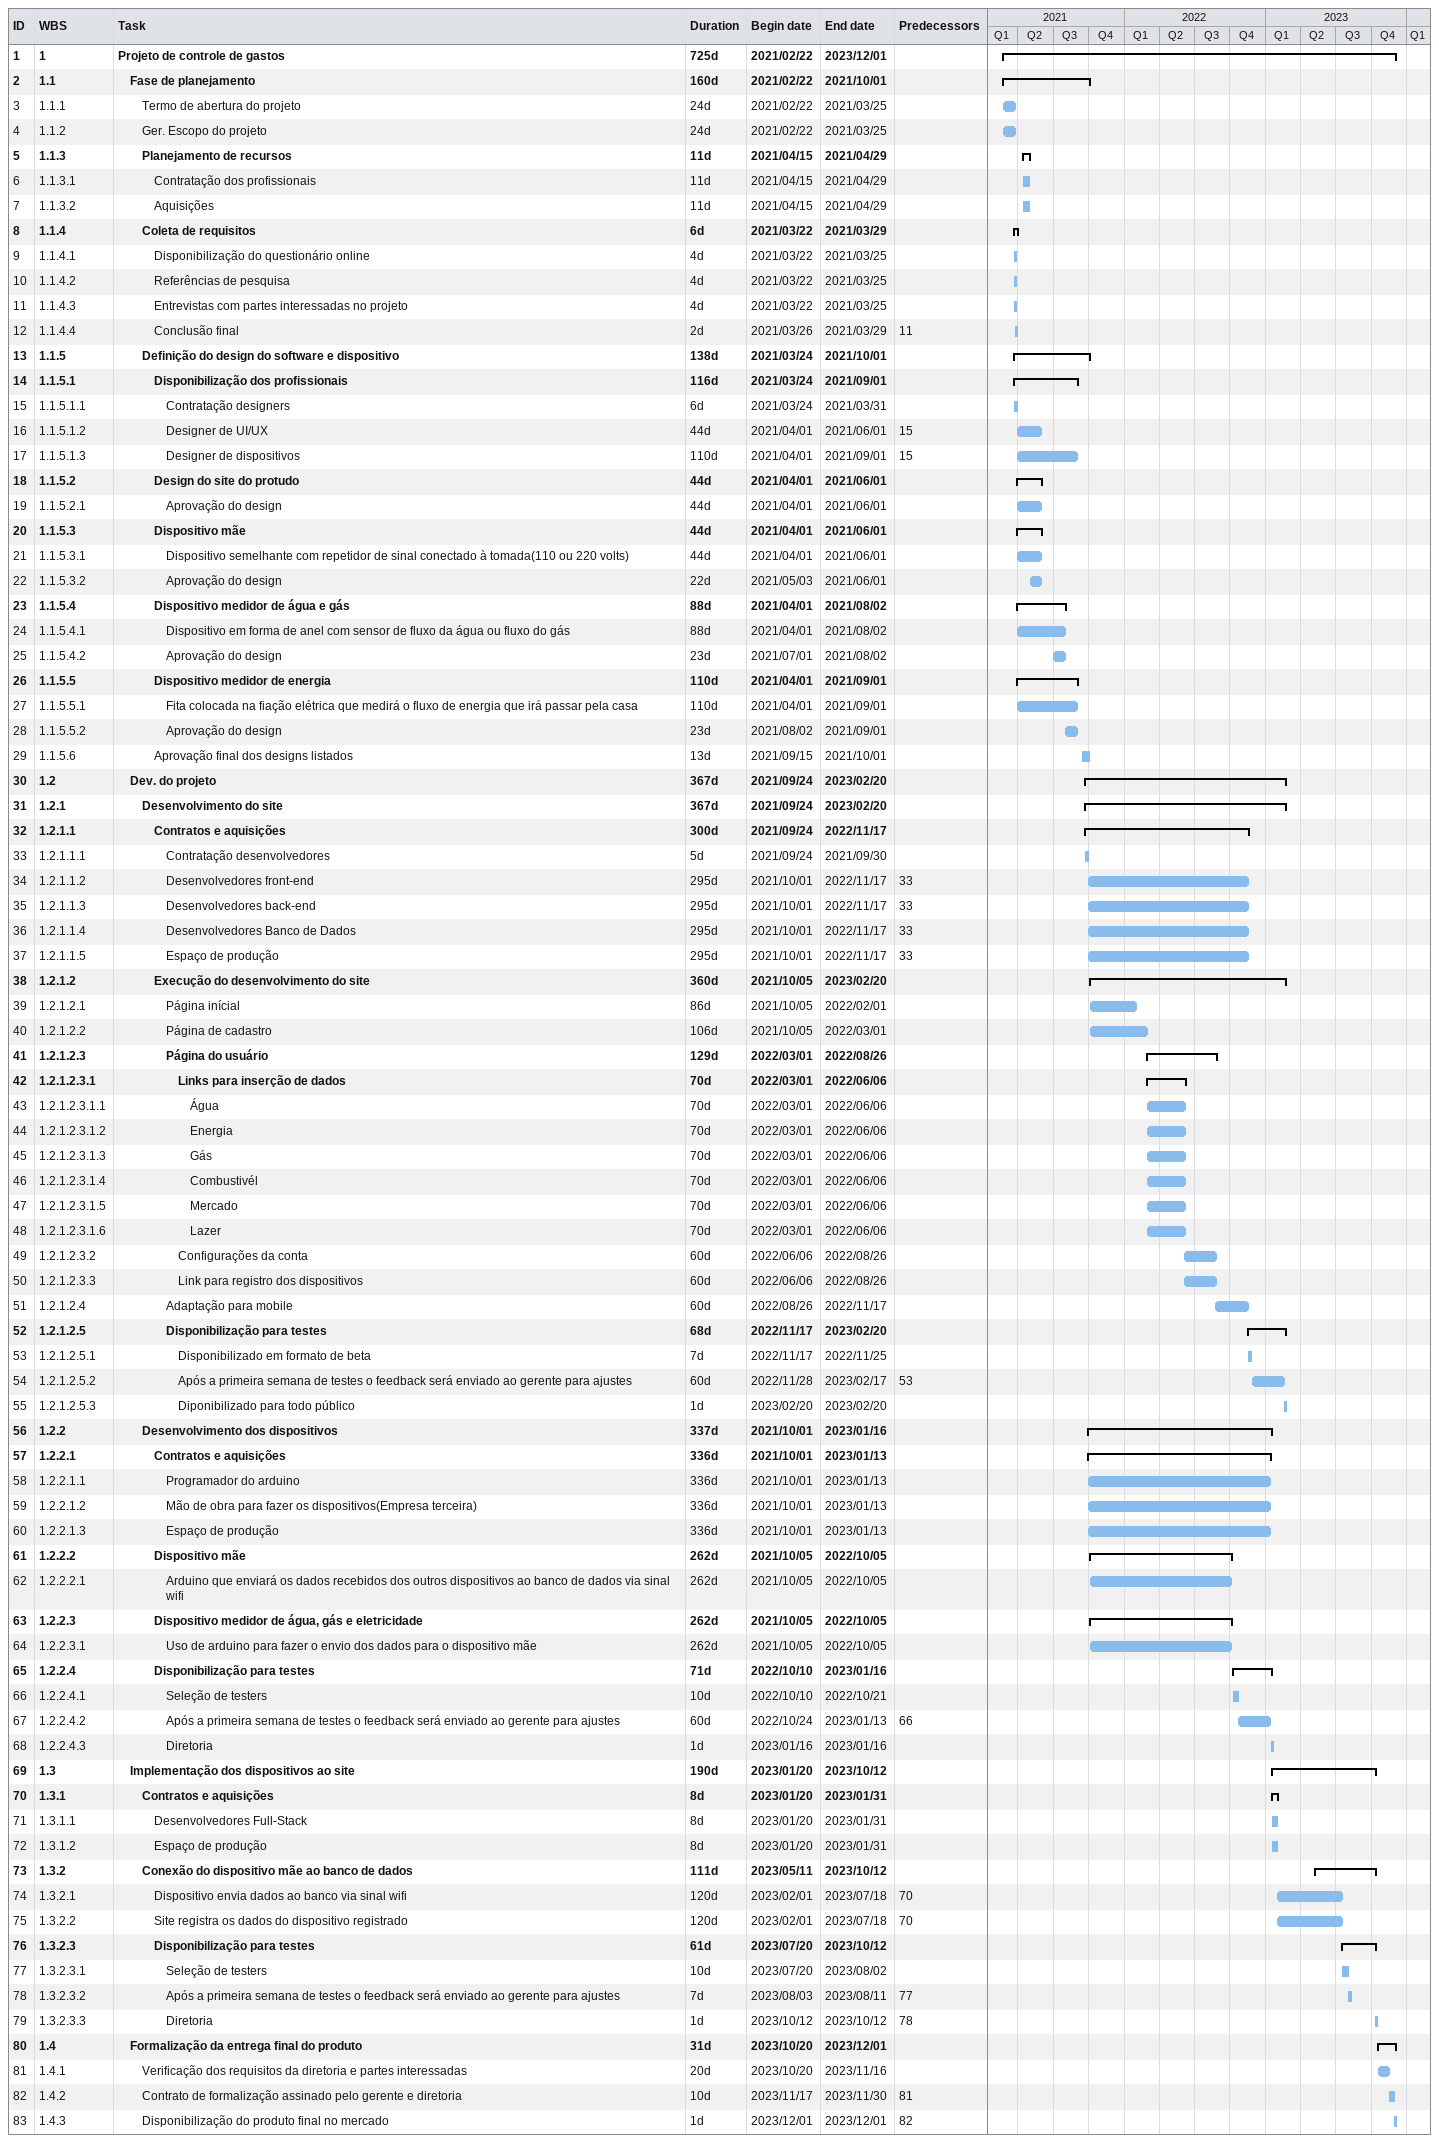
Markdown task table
| ID | WBS | Task | Duration | Start | Finish | Predecessors |
|---|---|---|---|---|---|---|
| 1 | 1 | **Projeto de controle de gastos** | 725d | 2021-02-22 | 2023-12-01 |  |
| 2 | 1.1 | **Fase de planejamento** | 160d | 2021-02-22 | 2021-10-01 |  |
| 3 | 1.1.1 | Termo de abertura do projeto | 24d | 2021-02-22 | 2021-03-25 |  |
| 4 | 1.1.2 | Ger. Escopo do projeto | 24d | 2021-02-22 | 2021-03-25 |  |
| 5 | 1.1.3 | **Planejamento de recursos** | 11d | 2021-04-15 | 2021-04-29 |  |
| 6 | 1.1.3.1 | Contratação dos profissionais | 11d | 2021-04-15 | 2021-04-29 |  |
| 7 | 1.1.3.2 | Aquisições | 11d | 2021-04-15 | 2021-04-29 |  |
| 8 | 1.1.4 | **Coleta de requisitos** | 6d | 2021-03-22 | 2021-03-29 |  |
| 9 | 1.1.4.1 | Disponibilização do questionário online | 4d | 2021-03-22 | 2021-03-25 |  |
| 10 | 1.1.4.2 | Referências de pesquisa | 4d | 2021-03-22 | 2021-03-25 |  |
| 11 | 1.1.4.3 | Entrevistas com partes interessadas no projeto | 4d | 2021-03-22 | 2021-03-25 |  |
| 12 | 1.1.4.4 | Conclusão final | 2d | 2021-03-26 | 2021-03-29 | 11 |
| 13 | 1.1.5 | **Definição do design do software e dispositivo** | 138d | 2021-03-24 | 2021-10-01 |  |
| 14 | 1.1.5.1 | **Disponibilização dos profissionais** | 116d | 2021-03-24 | 2021-09-01 |  |
| 15 | 1.1.5.1.1 | Contratação designers | 6d | 2021-03-24 | 2021-03-31 |  |
| 16 | 1.1.5.1.2 | Designer de UI/UX | 44d | 2021-04-01 | 2021-06-01 | 15 |
| 17 | 1.1.5.1.3 | Designer de dispositivos | 110d | 2021-04-01 | 2021-09-01 | 15 |
| 18 | 1.1.5.2 | **Design do site do protudo** | 44d | 2021-04-01 | 2021-06-01 |  |
| 19 | 1.1.5.2.1 | Aprovação do design | 44d | 2021-04-01 | 2021-06-01 |  |
| 20 | 1.1.5.3 | **Dispositivo mãe** | 44d | 2021-04-01 | 2021-06-01 |  |
| 21 | 1.1.5.3.1 | Dispositivo semelhante com repetidor de sinal conectado à tomada(110 ou 220 volts) | 44d | 2021-04-01 | 2021-06-01 |  |
| 22 | 1.1.5.3.2 | Aprovação do design | 22d | 2021-05-03 | 2021-06-01 |  |
| 23 | 1.1.5.4 | **Dispositivo medidor de água e gás** | 88d | 2021-04-01 | 2021-08-02 |  |
| 24 | 1.1.5.4.1 | Dispositivo em forma de anel com sensor de fluxo da água ou fluxo do gás | 88d | 2021-04-01 | 2021-08-02 |  |
| 25 | 1.1.5.4.2 | Aprovação do design | 23d | 2021-07-01 | 2021-08-02 |  |
| 26 | 1.1.5.5 | **Dispositivo medidor de energia** | 110d | 2021-04-01 | 2021-09-01 |  |
| 27 | 1.1.5.5.1 | Fita colocada na fiação elétrica que medirá o fluxo de energia que irá passar pela casa | 110d | 2021-04-01 | 2021-09-01 |  |
| 28 | 1.1.5.5.2 | Aprovação do design | 23d | 2021-08-02 | 2021-09-01 |  |
| 29 | 1.1.5.6 | Aprovação final dos designs listados | 13d | 2021-09-15 | 2021-10-01 |  |
| 30 | 1.2 | **Dev. do projeto** | 367d | 2021-09-24 | 2023-02-20 |  |
| 31 | 1.2.1 | **Desenvolvimento do site** | 367d | 2021-09-24 | 2023-02-20 |  |
| 32 | 1.2.1.1 | **Contratos e aquisições** | 300d | 2021-09-24 | 2022-11-17 |  |
| 33 | 1.2.1.1.1 | Contratação desenvolvedores | 5d | 2021-09-24 | 2021-09-30 |  |
| 34 | 1.2.1.1.2 | Desenvolvedores front-end | 295d | 2021-10-01 | 2022-11-17 | 33 |
| 35 | 1.2.1.1.3 | Desenvolvedores back-end | 295d | 2021-10-01 | 2022-11-17 | 33 |
| 36 | 1.2.1.1.4 | Desenvolvedores Banco de Dados | 295d | 2021-10-01 | 2022-11-17 | 33 |
| 37 | 1.2.1.1.5 | Espaço de produção | 295d | 2021-10-01 | 2022-11-17 | 33 |
| 38 | 1.2.1.2 | **Execução do desenvolvimento do site** | 360d | 2021-10-05 | 2023-02-20 |  |
| 39 | 1.2.1.2.1 | Página inícial | 86d | 2021-10-05 | 2022-02-01 |  |
| 40 | 1.2.1.2.2 | Página de cadastro | 106d | 2021-10-05 | 2022-03-01 |  |
| 41 | 1.2.1.2.3 | **Página do usuário** | 129d | 2022-03-01 | 2022-08-26 |  |
| 42 | 1.2.1.2.3.1 | **Links para inserção de dados** | 70d | 2022-03-01 | 2022-06-06 |  |
| 43 | 1.2.1.2.3.1.1 | Água | 70d | 2022-03-01 | 2022-06-06 |  |
| 44 | 1.2.1.2.3.1.2 | Energia | 70d | 2022-03-01 | 2022-06-06 |  |
| 45 | 1.2.1.2.3.1.3 | Gás | 70d | 2022-03-01 | 2022-06-06 |  |
| 46 | 1.2.1.2.3.1.4 | Combustivél | 70d | 2022-03-01 | 2022-06-06 |  |
| 47 | 1.2.1.2.3.1.5 | Mercado | 70d | 2022-03-01 | 2022-06-06 |  |
| 48 | 1.2.1.2.3.1.6 | Lazer | 70d | 2022-03-01 | 2022-06-06 |  |
| 49 | 1.2.1.2.3.2 | Configurações da conta | 60d | 2022-06-06 | 2022-08-26 |  |
| 50 | 1.2.1.2.3.3 | Link para registro dos dispositivos | 60d | 2022-06-06 | 2022-08-26 |  |
| 51 | 1.2.1.2.4 | Adaptação para mobile | 60d | 2022-08-26 | 2022-11-17 |  |
| 52 | 1.2.1.2.5 | **Disponibilização para testes** | 68d | 2022-11-17 | 2023-02-20 |  |
| 53 | 1.2.1.2.5.1 | Disponibilizado em formato de beta | 7d | 2022-11-17 | 2022-11-25 |  |
| 54 | 1.2.1.2.5.2 | Após a primeira semana de testes o feedback será enviado ao gerente para ajustes | 60d | 2022-11-28 | 2023-02-17 | 53 |
| 55 | 1.2.1.2.5.3 | Diponibilizado para todo público | 1d | 2023-02-20 | 2023-02-20 |  |
| 56 | 1.2.2 | **Desenvolvimento dos dispositivos** | 337d | 2021-10-01 | 2023-01-16 |  |
| 57 | 1.2.2.1 | **Contratos e aquisições** | 336d | 2021-10-01 | 2023-01-13 |  |
| 58 | 1.2.2.1.1 | Programador do arduino | 336d | 2021-10-01 | 2023-01-13 |  |
| 59 | 1.2.2.1.2 | Mão de obra para fazer os dispositivos(Empresa terceira) | 336d | 2021-10-01 | 2023-01-13 |  |
| 60 | 1.2.2.1.3 | Espaço de produção | 336d | 2021-10-01 | 2023-01-13 |  |
| 61 | 1.2.2.2 | **Dispositivo mãe** | 262d | 2021-10-05 | 2022-10-05 |  |
| 62 | 1.2.2.2.1 | Arduino que enviará os dados recebidos dos outros dispositivos ao banco de dados via sinal wifi | 262d | 2021-10-05 | 2022-10-05 |  |
| 63 | 1.2.2.3 | **Dispositivo medidor de água, gás e eletricidade** | 262d | 2021-10-05 | 2022-10-05 |  |
| 64 | 1.2.2.3.1 | Uso de arduino para fazer o envio dos dados para o dispositivo mãe | 262d | 2021-10-05 | 2022-10-05 |  |
| 65 | 1.2.2.4 | **Disponibilização para testes** | 71d | 2022-10-10 | 2023-01-16 |  |
| 66 | 1.2.2.4.1 | Seleção de testers | 10d | 2022-10-10 | 2022-10-21 |  |
| 67 | 1.2.2.4.2 | Após a primeira semana de testes o feedback será enviado ao gerente para ajustes | 60d | 2022-10-24 | 2023-01-13 | 66 |
| 68 | 1.2.2.4.3 | Diretoria | 1d | 2023-01-16 | 2023-01-16 |  |
| 69 | 1.3 | **Implementação dos dispositivos ao site** | 190d | 2023-01-20 | 2023-10-12 |  |
| 70 | 1.3.1 | **Contratos e aquisições** | 8d | 2023-01-20 | 2023-01-31 |  |
| 71 | 1.3.1.1 | Desenvolvedores Full-Stack | 8d | 2023-01-20 | 2023-01-31 |  |
| 72 | 1.3.1.2 | Espaço de produção | 8d | 2023-01-20 | 2023-01-31 |  |
| 73 | 1.3.2 | **Conexão do dispositivo mãe ao banco de dados** | 111d | 2023-05-11 | 2023-10-12 |  |
| 74 | 1.3.2.1 | Dispositivo envia dados ao banco via sinal wifi | 120d | 2023-02-01 | 2023-07-18 | 70 |
| 75 | 1.3.2.2 | Site registra os dados do dispositivo registrado | 120d | 2023-02-01 | 2023-07-18 | 70 |
| 76 | 1.3.2.3 | **Disponibilização para testes** | 61d | 2023-07-20 | 2023-10-12 |  |
| 77 | 1.3.2.3.1 | Seleção de testers | 10d | 2023-07-20 | 2023-08-02 |  |
| 78 | 1.3.2.3.2 | Após a primeira semana de testes o feedback será enviado ao gerente para ajustes | 7d | 2023-08-03 | 2023-08-11 | 77 |
| 79 | 1.3.2.3.3 | Diretoria | 1d | 2023-10-12 | 2023-10-12 | 78 |
| 80 | 1.4 | **Formalização da entrega final do produto** | 31d | 2023-10-20 | 2023-12-01 |  |
| 81 | 1.4.1 | Verificação dos requisitos da diretoria e partes interessadas | 20d | 2023-10-20 | 2023-11-16 |  |
| 82 | 1.4.2 | Contrato de formalização assinado pelo gerente e diretoria | 10d | 2023-11-17 | 2023-11-30 | 81 |
| 83 | 1.4.3 | Disponibilização do produto final no mercado | 1d | 2023-12-01 | 2023-12-01 | 82 |
